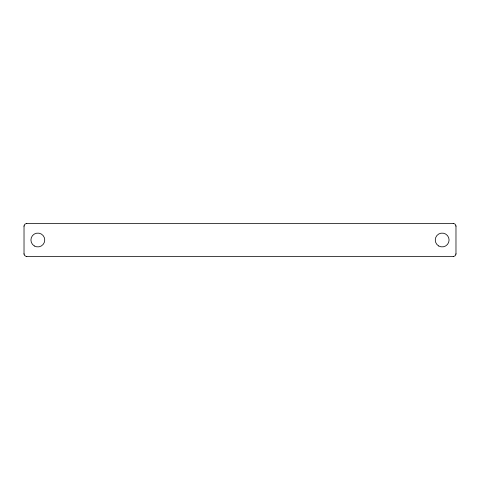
<?xml version="1.0" encoding="UTF-8"?>
<svg xmlns="http://www.w3.org/2000/svg" width="480" height="480" viewBox="0 0 480 480"><rect width="100%" height="100%" fill="white"/><g stroke="black" fill="none" stroke-linecap="round" stroke-linejoin="round"><path stroke-width="0.72" d="M24 226.17L24.81 224.214L26.766 223.404M453.234 256.596L455.19 255.786L456 253.83M26.406 223.428L453.594 223.428L455.19 224.214L456 226.17M24 253.83L24.57 255.516L26.406 256.572L453.594 256.572M453.234 223.404L453.594 223.428M26.406 256.572L26.766 256.596M455.976 225.81L455.976 254.19M24.024 225.81L24.024 254.19M438.714 245.988A6.918 6.918 0 0 0 449.082 240A6.918 6.918 0 0 0 438.714 234.012A6.918 6.918 0 0 0 438.714 245.988M34.374 245.988A6.918 6.918 0 0 0 44.748 240A6.918 6.918 0 0 0 34.374 234.012A6.918 6.918 0 0 0 34.374 245.988"/></g></svg>
